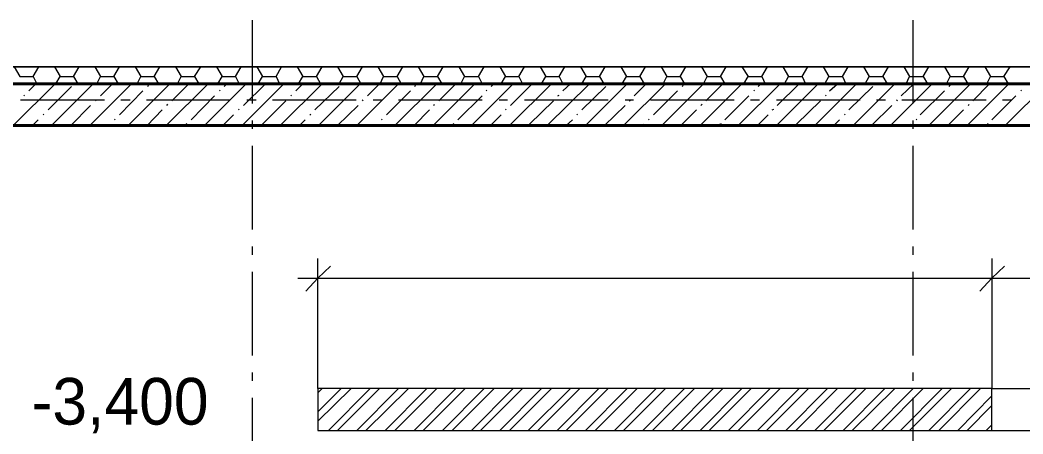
# Model space of a CAD drawing. Header units: millimetres. Extents: x -249154 to 415037, y -45458 to 354837.
# Drawn here: x -136795 to -130794, y 20828 to 23307 of the extents above; entities that cross this region are included whole.
import ezdxf

# ---------------------------------------------------------------- set-up
doc = ezdxf.new("R2010")
doc.units = ezdxf.units.MM
doc.layers.add('PDF _Текст', color=7, linetype='Continuous')

msp = doc.modelspace()

# ---------------------------------------------------------------- linework, layer by layer
at = {"lineweight": 9}
for points in [[(-135403.6, 22807), (-135403.6, 23306.9)], [(-131451.1, 22807), (-131451.1, 23306.9)], [(-136831.3, 23027.3), (-136797.4, 22968), (-136716.9, 22968), (-136695.7, 22925.6)], [(-136716.9, 22968), (-136683, 23027.3)], [(-136589.8, 23027.3), (-136555.9, 22968), (-136475.4, 22968), (-136450, 22925.6)], [(-136475.4, 22968), (-136441.5, 23027.3)], [(-136348.3, 23027.3), (-136314.4, 22968), (-136233.9, 22968), (-136208.5, 22925.6)], [(-136233.9, 22968), (-136200, 23027.3)], [(-136106.8, 23027.3), (-136072.9, 22968), (-135992.5, 22968), (-135967, 22925.6)], [(-135992.5, 22968), (-135958.6, 23027.3)], [(-135865.4, 23027.3), (-135831.5, 22968), (-135751, 22968), (-135725.6, 22925.6)], [(-135751, 22968), (-135712.9, 23027.3)], [(-135619.7, 23027.3), (-135585.8, 22968), (-135505.3, 22968), (-135484.1, 22925.6)], [(-135505.3, 22968), (-135471.4, 23027.3)], [(-135378.2, 23027.3), (-135344.3, 22968), (-135263.8, 22968), (-135242.6, 22925.6)], [(-135263.8, 22968), (-135229.9, 23027.3)], [(-135136.7, 23027.3), (-135102.8, 22968), (-135022.3, 22968), (-134996.9, 22925.6)], [(-135022.3, 22968), (-134988.4, 23027.3)], [(-134895.2, 23027.3), (-134861.4, 22968), (-134780.9, 22968), (-134755.4, 22925.6)], [(-134780.9, 22968), (-134747, 23027.3)], [(-134653.8, 23027.3), (-134619.9, 22968), (-134539.4, 22968), (-134514, 22925.6)], [(-134539.4, 22968), (-134505.5, 23027.3)], [(-134412.3, 23027.3), (-134378.4, 22968), (-134297.9, 22968), (-134272.5, 22925.6)], [(-134297.9, 22968), (-134264, 23027.3)], [(-134170.8, 23027.3), (-134136.9, 22968), (-134052.2, 22968), (-134031, 22925.6)], [(-134052.2, 22968), (-134018.3, 23027.3)], [(-133925.1, 23027.3), (-133891.2, 22968), (-133810.7, 22968), (-133789.6, 22925.6)], [(-133810.7, 22968), (-133776.8, 23027.3)], [(-133683.6, 23027.3), (-133649.8, 22968), (-133569.3, 22968), (-133548.1, 22925.6)], [(-133569.3, 22968), (-133535.4, 23027.3)], [(-133442.2, 23027.3), (-133408.3, 22968), (-133327.8, 22968), (-133302.4, 22925.6)], [(-133327.8, 22968), (-133293.9, 23027.3)], [(-133200.7, 23027.3), (-133166.8, 22968), (-133086.3, 22968), (-133060.9, 22925.6)], [(-133086.3, 22968), (-133052.4, 23027.3)], [(-132959.2, 23027.3), (-132925.3, 22968), (-132844.9, 22968), (-132819.4, 22925.6)], [(-132844.9, 22968), (-132811, 23027.3)], [(-132717.8, 23027.3), (-132683.9, 22968), (-132603.4, 22968), (-132578, 22925.6)], [(-132603.4, 22968), (-132569.5, 23027.3)], [(-132476.3, 23027.3), (-132438.2, 22968), (-132357.7, 22968), (-132336.5, 22925.6)], [(-132357.7, 22968), (-132323.8, 23027.3)], [(-132230.6, 23027.3), (-132196.7, 22968), (-132116.2, 22968), (-132095, 22925.6)], [(-132116.2, 22968), (-132082.3, 23027.3)], [(-131989.1, 23027.3), (-131955.2, 22968), (-131874.7, 22968), (-131853.5, 22925.6)], [(-131874.7, 22968), (-131840.8, 23027.3)], [(-131747.6, 23027.3), (-131713.7, 22968), (-131633.3, 22968), (-131607.8, 22925.6)], [(-131633.3, 22968), (-131599.4, 23027.3)], [(-131506.2, 23027.3), (-131472.3, 22968), (-131391.8, 22968), (-131366.4, 22925.6)], [(-131391.8, 22968), (-131357.9, 23027.3)], [(-131264.7, 23027.3), (-131230.8, 22968), (-131150.3, 22968), (-131124.9, 22925.6)], [(-131150.3, 22968), (-131116.4, 23027.3)], [(-131023.2, 23027.3), (-130989.3, 22968), (-130908.8, 22968), (-130883.4, 22925.6)], [(-130908.8, 22968), (-130870.7, 23027.3)], [(-136835.5, 22675.7), (-136585.5, 22925.6)], [(-136742.3, 22883.3), (-136699.9, 22925.6)], [(-136606.7, 22675.7), (-136356.8, 22925.6)], [(-136581.3, 22925.6), (-136555.9, 22968)], [(-136378, 22675.7), (-136128, 22925.6)], [(-136335.6, 22925.6), (-136314.4, 22968)], [(-136314.4, 22853.6), (-136242.4, 22925.6)], [(-136149.2, 22675.7), (-135899.3, 22925.6)], [(-136094.1, 22925.6), (-136072.9, 22968)], [(-135920.4, 22675.7), (-135670.5, 22925.6)], [(-135886.5, 22824), (-135784.9, 22925.6)], [(-135852.7, 22925.6), (-135831.5, 22968)], [(-135691.7, 22675.7), (-135441.7, 22925.6)], [(-135611.2, 22925.6), (-135585.8, 22968)], [(-135573.1, 22908.7), (-135556.1, 22925.6)], [(-135467.1, 22675.7), (-135217.2, 22925.6)], [(-135458.7, 22794.3), (-135327.3, 22925.6)], [(-135369.7, 22925.6), (-135344.3, 22968)], [(-135238.4, 22675.7), (-134988.4, 22925.6)], [(-135145.2, 22883.3), (-135102.8, 22925.6)], [(-135128.2, 22925.6), (-135102.8, 22968)], [(-135009.6, 22675.7), (-134759.7, 22925.6)], [(-134886.8, 22925.6), (-134861.4, 22968)], [(-134780.9, 22675.7), (-134530.9, 22925.6)], [(-134717.3, 22853.6), (-134645.3, 22925.6)], [(-134641.1, 22925.6), (-134619.9, 22968)], [(-134552.1, 22675.7), (-134302.2, 22925.6)], [(-134399.6, 22925.6), (-134378.4, 22968)], [(-134323.3, 22675.7), (-134073.4, 22925.6)], [(-134289.4, 22824), (-134187.8, 22925.6)], [(-134158.1, 22925.6), (-134136.9, 22968)], [(-134094.6, 22675.7), (-133844.6, 22925.6)], [(-133976, 22908.7), (-133959, 22925.6)], [(-133916.6, 22925.6), (-133891.2, 22968)], [(-133865.8, 22675.7), (-133615.9, 22925.6)], [(-133861.6, 22794.3), (-133730.2, 22925.6)], [(-133675.2, 22925.6), (-133649.8, 22968)], [(-133641.3, 22675.7), (-133387.1, 22925.6)], [(-133548.1, 22883.3), (-133501.5, 22925.6)], [(-133433.7, 22925.6), (-133408.3, 22968)], [(-133412.5, 22675.7), (-133162.6, 22925.6)], [(-133192.2, 22925.6), (-133166.8, 22968)], [(-133183.8, 22675.7), (-132933.8, 22925.6)], [(-133120.2, 22853.6), (-133048.2, 22925.6)], [(-132955, 22675.7), (-132705.1, 22925.6)], [(-132946.5, 22925.6), (-132925.3, 22968)], [(-132726.2, 22675.7), (-132476.3, 22925.6)], [(-132705.1, 22925.6), (-132683.9, 22968)], [(-132692.3, 22824), (-132590.7, 22925.6)], [(-132497.5, 22675.7), (-132247.5, 22925.6)], [(-132463.6, 22925.6), (-132438.2, 22968)], [(-132378.9, 22908.7), (-132361.9, 22925.6)], [(-132268.7, 22675.7), (-132018.8, 22925.6)], [(-132264.5, 22794.3), (-132133.1, 22925.6)], [(-132222.1, 22925.6), (-132196.7, 22968)], [(-132039.9, 22675.7), (-131790, 22925.6)], [(-131980.6, 22925.6), (-131955.2, 22968)], [(-131951, 22883.3), (-131904.4, 22925.6)], [(-131811.2, 22675.7), (-131561.2, 22925.6)], [(-131739.2, 22925.6), (-131713.7, 22968)], [(-131586.7, 22675.7), (-131336.7, 22925.6)], [(-131523.1, 22853.6), (-131446.9, 22925.6)], [(-131493.5, 22925.6), (-131472.3, 22968)], [(-131357.9, 22675.7), (-131108, 22925.6)], [(-131252, 22925.6), (-131230.8, 22968)], [(-131129.1, 22675.7), (-130879.2, 22925.6)], [(-131095.2, 22824), (-130993.6, 22925.6)], [(-131010.5, 22925.6), (-130989.3, 22968)], [(-130900.4, 22675.7), (-130650.4, 22925.6)], [(-136627.9, 22768.9), (-136488.1, 22908.7)], [(-136200, 22739.2), (-136060.2, 22883.3)], [(-136030.6, 22908.7), (-136026.3, 22917.2)], [(-135602.7, 22883.3), (-135598.5, 22887.5)], [(-135030.8, 22768.9), (-134886.8, 22908.7)], [(-134602.9, 22739.2), (-134458.9, 22883.3)], [(-134433.5, 22908.7), (-134429.2, 22917.2)], [(-134005.6, 22883.3), (-134001.4, 22887.5)], [(-133433.7, 22768.9), (-133289.7, 22908.7)], [(-133005.8, 22739.2), (-132861.8, 22883.3)], [(-132832.1, 22908.7), (-132827.9, 22917.2)], [(-132404.3, 22883.3), (-132400, 22887.5)], [(-131836.6, 22768.9), (-131692.6, 22908.7)], [(-131408.7, 22739.2), (-131264.7, 22883.3)], [(-131235, 22908.7), (-131230.8, 22917.2)], [(-130807.2, 22883.3), (-130802.9, 22887.5)], [(-136793.1, 22828.2), (-136289, 22828.2)], [(-136771.9, 22853.6), (-136767.7, 22857.9)], [(-136344.1, 22824), (-136339.8, 22828.2)], [(-136191.6, 22828.2), (-136136.5, 22828.2)], [(-136039.1, 22828.2), (-135539.2, 22828.2)], [(-135772.2, 22709.6), (-135632.4, 22853.6)], [(-135437.5, 22828.2), (-135382.4, 22828.2)], [(-135344.3, 22684.2), (-135204.5, 22824)], [(-135285, 22828.2), (-134785.1, 22828.2)], [(-135174.8, 22853.6), (-135170.6, 22857.9)], [(-134747, 22824), (-134742.7, 22828.2)], [(-134683.4, 22828.2), (-134632.6, 22828.2)], [(-134530.9, 22828.2), (-134031, 22828.2)], [(-134175.1, 22709.6), (-134031, 22853.6)], [(-133929.4, 22828.2), (-133878.5, 22828.2)], [(-133776.8, 22828.2), (-133277, 22828.2)], [(-133747.2, 22684.2), (-133603.2, 22824)], [(-133577.7, 22853.6), (-133569.3, 22857.9)], [(-133175.3, 22828.2), (-133124.5, 22828.2)], [(-133149.9, 22824), (-133141.4, 22828.2)], [(-133022.8, 22828.2), (-132522.9, 22828.2)], [(-132578, 22709.6), (-132433.9, 22853.6)], [(-132425.5, 22828.2), (-132370.4, 22828.2)], [(-132268.7, 22828.2), (-131768.8, 22828.2)], [(-132150.1, 22684.2), (-132006.1, 22824)], [(-131976.4, 22853.6), (-131972.2, 22857.9)], [(-131671.4, 22828.2), (-131616.3, 22828.2)], [(-131548.5, 22824), (-131544.3, 22828.2)], [(-131518.9, 22828.2), (-131014.8, 22828.2)], [(-130980.9, 22709.6), (-130836.8, 22853.6)], [(-130917.3, 22828.2), (-130862.2, 22828.2)], [(-136657.6, 22739.2), (-136653.3, 22743.5)], [(-136492.3, 22675.7), (-136373.7, 22794.3)], [(-136034.8, 22675.7), (-135945.9, 22768.9)], [(-135916.2, 22794.3), (-135912, 22802.8)], [(-135488.3, 22768.9), (-135484.1, 22773.1)], [(-135060.5, 22739.2), (-135056.2, 22743.5)], [(-134895.2, 22675.7), (-134772.4, 22794.3)], [(-134437.7, 22675.7), (-134344.5, 22768.9)], [(-134319.1, 22794.3), (-134314.9, 22802.8)], [(-133891.2, 22768.9), (-133887, 22773.1)], [(-133463.4, 22739.2), (-133459.1, 22743.5)], [(-133298.1, 22675.7), (-133175.3, 22794.3)], [(-132840.6, 22675.7), (-132747.4, 22768.9)], [(-132722, 22794.3), (-132713.5, 22802.8)], [(-132294.1, 22768.9), (-132285.7, 22773.1)], [(-131862, 22739.2), (-131857.8, 22743.5)], [(-131701, 22675.7), (-131578.2, 22794.3)], [(-131243.5, 22675.7), (-131150.3, 22768.9)], [(-131120.7, 22794.3), (-131116.4, 22802.8)], [(-136721.1, 22675.7), (-136687.2, 22709.6)], [(-136263.6, 22675.7), (-136259.3, 22684.2)], [(-136229.7, 22709.6), (-136225.5, 22713.8)], [(-135801.8, 22684.2), (-135797.6, 22688.4)], [(-135581.5, 22675.7), (-135518, 22739.2)], [(-135403.6, 22654.5), (-135403.6, 22705.3)], [(-135124, 22675.7), (-135090.1, 22709.6)], [(-134666.5, 22675.7), (-134662.2, 22684.2)], [(-134632.6, 22709.6), (-134628.4, 22713.8)], [(-134204.7, 22684.2), (-134200.5, 22688.4)], [(-133980.2, 22675.7), (-133916.6, 22739.2)], [(-133526.9, 22675.7), (-133488.8, 22709.6)], [(-133069.4, 22675.7), (-133060.9, 22684.2)], [(-133035.5, 22709.6), (-133031.3, 22713.8)], [(-132607.6, 22684.2), (-132599.1, 22688.4)], [(-132383.1, 22675.7), (-132319.5, 22739.2)], [(-131925.6, 22675.7), (-131891.7, 22709.6)], [(-131472.3, 22675.7), (-131463.8, 22684.2)], [(-131451.1, 22654.5), (-131451.1, 22705.3)], [(-131434.1, 22709.6), (-131429.9, 22713.8)], [(-131006.3, 22684.2), (-131002, 22688.4)], [(-135403.6, 22053), (-135403.6, 22552.8)], [(-131451.1, 22053), (-131451.1, 22552.8)], [(-135403.6, 21900.4), (-135403.6, 21951.3)], [(-131451.1, 21900.4), (-131451.1, 21951.3)], [(-135013.9, 21099.8), (-135013.9, 21760.6), (-135013.9, 21879.3)], [(-130980.9, 21879.3), (-130980.9, 21760.6), (-130980.9, 21099.8), (-130459.8, 21099.8), (-130341.2, 21099.8)], [(-135403.6, 21298.9), (-135403.6, 21798.8)], [(-131451.1, 21298.9), (-131451.1, 21798.8)], [(-135132.5, 21760.6), (-130980.9, 21760.6), (-129358.3, 21760.6)], [(-135403.6, 21146.4), (-135403.6, 21197.2)], [(-131451.1, 21146.4), (-131451.1, 21197.2)], [(-135013.9, 20960), (-134874.1, 21099.8)], [(-135013.9, 21074.4), (-134988.4, 21099.8)], [(-135013.9, 20904.9), (-134814.8, 21099.8)], [(-134950.3, 20849.8), (-134700.4, 21099.8)], [(-134895.2, 20849.8), (-134645.3, 21099.8)], [(-134780.9, 20849.8), (-134530.9, 21099.8)], [(-134725.8, 20849.8), (-134471.6, 21099.8)], [(-134611.4, 20849.8), (-134361.5, 21099.8)], [(-134552.1, 20849.8), (-134302.2, 21099.8)], [(-134437.7, 20849.8), (-134187.8, 21099.8)], [(-134382.6, 20849.8), (-134132.7, 21099.8)], [(-134268.3, 20849.8), (-134018.3, 21099.8)], [(-134209, 20849.8), (-133959, 21099.8)], [(-134094.6, 20849.8), (-133844.6, 21099.8)], [(-134039.5, 20849.8), (-133789.6, 21099.8)], [(-133925.1, 20849.8), (-133675.2, 21099.8)], [(-133865.8, 20849.8), (-133615.9, 21099.8)], [(-133755.7, 20849.8), (-133501.5, 21099.8)], [(-133696.4, 20849.8), (-133446.4, 21099.8)], [(-133582, 20849.8), (-133332, 21099.8)], [(-133526.9, 20849.8), (-133277, 21099.8)], [(-133412.5, 20849.8), (-133162.6, 21099.8)], [(-133353.2, 20849.8), (-133103.3, 21099.8)], [(-133238.8, 20849.8), (-132988.9, 21099.8)], [(-133183.8, 20849.8), (-132933.8, 21099.8)], [(-133069.4, 20849.8), (-132819.4, 21099.8)], [(-133010.1, 20849.8), (-132760.1, 21099.8)], [(-132895.7, 20849.8), (-132645.7, 21099.8)], [(-132840.6, 20849.8), (-132590.7, 21099.8)], [(-132726.2, 20849.8), (-132476.3, 21099.8)], [(-132671.2, 20849.8), (-132421.2, 21099.8)], [(-132556.8, 20849.8), (-132306.8, 21099.8)], [(-132497.5, 20849.8), (-132247.5, 21099.8)], [(-132383.1, 20849.8), (-132133.1, 21099.8)], [(-132328, 20849.8), (-132078.1, 21099.8)], [(-132213.6, 20849.8), (-131963.7, 21099.8)], [(-132154.3, 20849.8), (-131904.4, 21099.8)], [(-132039.9, 20849.8), (-131790, 21099.8)], [(-131984.9, 20849.8), (-131734.9, 21099.8)], [(-131870.5, 20849.8), (-131620.5, 21099.8)], [(-131815.4, 20849.8), (-131561.2, 21099.8)], [(-131701, 20849.8), (-131451.1, 21099.8)], [(-131641.7, 20849.8), (-131391.8, 21099.8)], [(-131527.3, 20849.8), (-131277.4, 21099.8)], [(-131472.3, 20849.8), (-131222.3, 21099.8)], [(-131357.9, 20849.8), (-131108, 21099.8)], [(-131298.6, 20849.8), (-131048.6, 21099.8)], [(-135403.6, 20544.8), (-135403.6, 21044.7)], [(-131451.1, 20544.8), (-131451.1, 21044.7)], [(-131184.2, 20849.8), (-130980.9, 21057.4)], [(-131129.1, 20849.8), (-130980.9, 20998.1)], [(-131014.8, 20849.8), (-130980.9, 20883.7)], [(-130980.9, 20849.8), (-130459.8, 20849.8), (-130341.2, 20849.8)]]:
    msp.add_lwpolyline(points, dxfattribs=at)
for points in [[(-104859.6, 23027.3), (-104859.6, 1409.2), (-104859.6, 23027.3), (-104961.2, 23027.3), (-136903.3, 23027.3), (-104961.2, 23027.3)], [(-130980.9, 21099.8), (-135013.9, 21099.8), (-135013.9, 20849.8), (-130980.9, 20849.8)]]:
    msp.add_lwpolyline(points, close=True, dxfattribs=at)
at = {"lineweight": 40}
msp.add_lwpolyline([(-127358.8, 22925.6), (-136818.5, 22925.6), (-136903.3, 22925.6), (-136818.5, 22925.6)], close=True, dxfattribs=at)
msp.add_lwpolyline([(-137004.9, 22675.7), (-129477, 22675.7), (-129477, 19273.9), (-135263.8, 19273.9), (-135484.1, 19273.9), (-135484.1, 15139.2), (-135581.5, 15139.2), (-135581.5, 14918.9), (-135263.8, 14918.9), (-135263.8, 15139.2), (-135263.8, 17130.3), (-131561.2, 17130.3), (-131561.2, 16732.1), (-131340.9, 16732.1), (-131340.9, 17130.3), (-131340.9, 17350.6), (-132340.7, 17350.6), (-132340.7, 19053.6), (-129256.7, 19053.6), (-129256.7, 19273.9), (-129256.7, 22675.7), (-127358.8, 22675.7), (-124503.5, 22675.7)], dxfattribs=at)
at = {"lineweight": 18}
for points in [[(-134937.6, 21832.7), (-135013.9, 21760.6), (-135085.9, 21684.4)], [(-130904.6, 21832.7), (-130980.9, 21760.6), (-131052.9, 21684.4)]]:
    msp.add_lwpolyline(points, dxfattribs=at)

# ---------------------------------------------------------------- texts
at = {"layer": 'PDF _Текст', "insert": (-136726.6, 20998.2), "char_height": 279.43, "attachment_point": 4, "style": ''}
msp.add_mtext('-3,400', dxfattribs=at)

doc.saveas('drawing.dxf')
